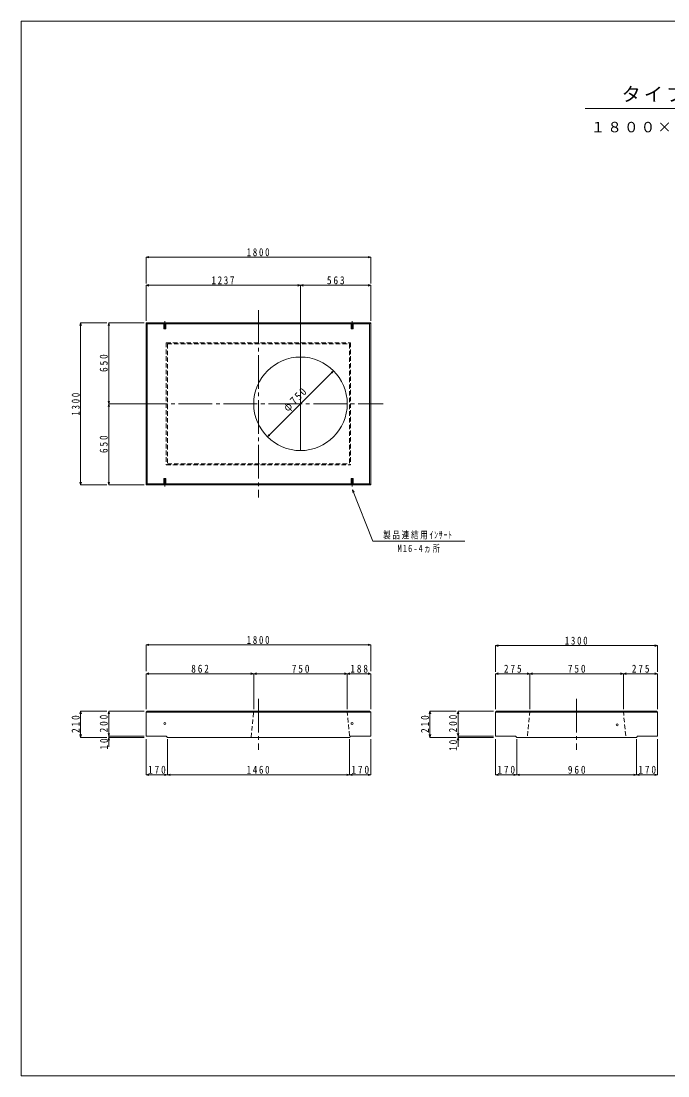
# Model space of a CAD drawing. Units: millimetres, scale not verified. Extents: x -5968 to 5968, y -4228 to 4228.
# Drawn here: x -5968 to -783, y -4228 to 4228 of the extents above; entities that cross this region are included whole.
import ezdxf

# ---------------------------------------------------------------- set-up
doc = ezdxf.new("R2010")
doc.units = ezdxf.units.MM
doc.header["$LTSCALE"] = 30
doc.linetypes.add('CHAIN2', pattern=[12, 9, -1, 1, -1])
doc.linetypes.add('DASHED1', pattern=[1.8, 1.2, -0.6])
for name, color, linetype, lineweight in [('0-1_上床版ブロック', 3, 'Continuous', 9), ('0-3', 4, 'Continuous', 9), ('0-6_寸法', 4, 'Continuous', 9), ('1-0', 7, 'Continuous', 9)]:
    doc.layers.add(name, color=color, linetype=linetype, lineweight=lineweight)
doc.styles.add('ＭＳ ゴシック', font='')
doc.styles.get('ＭＳ ゴシック').set_extended_font_data('MS Gothic')

msp = doc.modelspace()

# ---------------------------------------------------------------- linework, layer by layer
at = {"layer": '0-1_上床版ブロック', "color": 7, "linetype": 'CHAIN2'}
for p, q in [((-4065.28, 1909.91), (-4065.28, 409.91)), ((-5065.28, 1159.91), (-3065.28, 1159.91)), ((-4065.28, -1203.88), (-4065.28, -1613.88)), ((-1515.49, -1203.88), (-1515.49, -1613.88))]:
    msp.add_line(p, q, dxfattribs=at)
at = {"layer": '0-1_上床版ブロック'}
for p, q in [((-4965.28, 1809.91), (-3165.28, 1809.91)), ((-4965.28, 1809.91), (-4965.28, 509.91)), ((-3165.28, 1809.91), (-3165.28, 509.91)), ((-4965.28, 509.91), (-3165.28, 509.91)), ((-4965.28, -1312.88), (-4956.28, -1303.88)), ((-4965.28, -1312.88), (-4965.28, -1504.88)), ((-3174.28, -1303.88), (-4956.28, -1303.88)), ((-3174.28, -1303.88), (-3165.28, -1312.88)), ((-2156.49, -1303.88), (-2165.49, -1312.88)), ((-2165.49, -1312.88), (-2165.49, -1503.88)), ((-865.49, -1312.88), (-2165.49, -1312.88)), ((-874.49, -1303.88), (-2156.49, -1303.88)), ((-874.49, -1303.88), (-865.49, -1312.88)), ((-865.49, -1312.88), (-865.49, -1503.88)), ((-4965.28, -1504.88), (-4804.28, -1504.88)), ((-3335.28, -1513.88), (-4795.28, -1513.88)), ((-3335.28, -1513.88), (-3326.28, -1504.88)), ((-3165.28, -1504.88), (-3326.28, -1504.88)), ((-2004.49, -1504.88), (-2165.49, -1504.88)), ((-2004.49, -1504.88), (-1995.49, -1513.88)), ((-1995.49, -1513.88), (-1035.49, -1513.88)), ((-1026.49, -1504.88), (-1035.49, -1513.88)), ((-1026.49, -1504.88), (-865.49, -1504.88))]:
    msp.add_line(p, q, dxfattribs=at)
at = {"layer": '0-1_上床版ブロック', "color": 4, "linetype": 'CHAIN2'}
for p, q in [((-4815.28, 1759.91), (-4815.28, 1822.11)), ((-3315.28, 1759.91), (-3315.28, 1822.11)), ((-4815.28, 559.91), (-4815.28, 497.7)), ((-3315.28, 559.91), (-3315.28, 497.7))]:
    msp.add_line(p, q, dxfattribs=at)
at = {"layer": '0-1_上床版ブロック', "color": 4, "linetype": 'DASHED1'}
for p, q in [((-4804.28, 1648.91), (-4804.28, 670.91)), ((-4804.28, 1648.91), (-3326.28, 1648.91)), ((-4795.28, 1639.91), (-4795.28, 679.91)), ((-3326.28, 1648.91), (-3326.28, 670.91)), ((-4795.28, 679.91), (-3335.28, 679.91)), ((-4804.28, 670.91), (-3326.28, 670.91))]:
    msp.add_line(p, q, dxfattribs=at)
at = {"layer": '0-1_上床版ブロック', "color": 7}
for q in [(-3307.82, 447.87), (-3296.97, 452.11)]:
    msp.add_line((-3310.3, 470.24), q, dxfattribs=at)
at = {"layer": '0-1_上床版ブロック', "color": 7, "linetype": 'DASHED1'}
for p, q in [((-4123.28, -1513.88), (-4103.28, -1303.88)), ((-3353.28, -1303.88), (-3335.28, -1513.88)), ((-1890.49, -1303.88), (-1910.49, -1513.88)), ((-1140.49, -1303.88), (-1120.49, -1513.88))]:
    msp.add_line(p, q, dxfattribs=at)
at = {"layer": '0-1_上床版ブロック', "color": 4}
for points in [[(-4807.28, 1809.91), (-4807.28, 1759.91), (-4823.28, 1759.91), (-4823.28, 1809.91)], [(-3323.28, 1809.91), (-3323.28, 1759.91), (-3307.28, 1759.91), (-3307.28, 1809.91)], [(-4807.28, 509.91), (-4807.28, 559.91), (-4823.28, 559.91), (-4823.28, 509.91)], [(-3323.28, 509.91), (-3323.28, 559.91), (-3307.28, 559.91), (-3307.28, 509.91)]]:
    msp.add_lwpolyline(points, close=True, dxfattribs=at)
at = {"layer": '0-1_上床版ブロック', "color": 4, "linetype": 'DASHED1'}
msp.add_lwpolyline([(-4795.28, 1639.91), (-3335.28, 1639.91), (-3335.28, 679.91)], dxfattribs=at)
at = {"layer": '0-1_上床版ブロック', "color": 7}
msp.add_lwpolyline([(-3310.3, 470.24), (-3149.71, 58.74), (-2412.03, 58.74)], dxfattribs=at)
at = {"layer": '0-1_上床版ブロック'}
for points in [[(-3165.28, -1504.88), (-3165.28, -1312.88), (-4965.28, -1312.88)], [(-4804.28, -1504.88), (-4795.28, -1513.88), (-4804.28, -1504.88)]]:
    msp.add_lwpolyline(points, dxfattribs=at)
for centre, radius in [((-3728.28, 1159.91), 375), ((-4815.28, -1403.88), 8), ((-3315.28, -1403.88), 8), ((-1190.49, -1413.88), 8)]:
    msp.add_circle(centre, radius, dxfattribs=at)
at = {"layer": '0-3', "color": 3}
for p, q in [((-4956.28, 1800.91), (-3174.28, 1800.91)), ((-3174.28, 1800.91), (-3165.28, 1809.91)), ((-4965.28, 509.91), (-4956.28, 518.91)), ((-3165.28, 509.91), (-3174.28, 518.91))]:
    msp.add_line(p, q, dxfattribs=at)
for points in [[(-4956.28, 518.91), (-4956.28, 1800.91), (-4965.28, 1809.91)], [(-3174.28, 1800.91), (-3174.28, 518.91), (-4956.28, 518.91)]]:
    msp.add_lwpolyline(points, dxfattribs=at)
at = {"layer": '0-6_寸法'}
for p, q in [((-4965.28, 2334.91), (-4943.55, 2340.73)), ((-4965.28, 2334.91), (-3165.28, 2334.91)), ((-4965.28, 2334.91), (-4943.55, 2329.08)), ((-4965.28, 2334.91), (-4965.28, 2124.91)), ((-3165.28, 2334.91), (-3187.02, 2340.73)), ((-3165.28, 2334.91), (-3187.02, 2329.08)), ((-3165.28, 2334.91), (-3165.28, 2124.91)), ((-4965.28, 2109.91), (-4943.55, 2115.73)), ((-3728.28, 2109.91), (-3750.02, 2115.73)), ((-3728.28, 2109.91), (-3706.55, 2115.73)), ((-3165.28, 2109.91), (-3187.02, 2115.73)), ((-4965.28, 2109.91), (-3728.28, 2109.91)), ((-4965.28, 2109.91), (-4943.55, 2104.08)), ((-4965.28, 2109.91), (-4965.28, 1824.91)), ((-3728.28, 2109.91), (-3750.02, 2104.08)), ((-3728.28, 2109.91), (-3165.28, 2109.91)), ((-3728.28, 2109.91), (-3706.55, 2104.08)), ((-3728.28, 2109.91), (-3728.28, 784.91)), ((-3165.28, 2109.91), (-3187.02, 2104.08)), ((-3165.28, 2109.91), (-3165.28, 1824.91)), ((-5490.28, 1809.91), (-5496.11, 1788.17)), ((-5490.28, 509.91), (-5490.28, 1809.91)), ((-5490.28, 1809.91), (-5484.46, 1788.17)), ((-5490.28, 1809.91), (-5280.28, 1809.91)), ((-5265.28, 1809.91), (-5271.11, 1788.17)), ((-5265.28, 1159.91), (-5265.28, 1809.91)), ((-5265.28, 1809.91), (-5259.46, 1788.17)), ((-5265.28, 1809.91), (-4980.28, 1809.91)), ((-3463.12, 1425.07), (-3993.45, 894.74)), ((-3463.12, 1425.07), (-3482.6, 1413.82)), ((-3463.12, 1425.07), (-3474.37, 1405.59)), ((-5265.28, 1159.91), (-5271.11, 1181.64)), ((-5265.28, 1159.91), (-5271.11, 1138.17)), ((-5265.28, 1159.91), (-5259.46, 1181.64)), ((-5265.28, 509.91), (-5265.28, 1159.91)), ((-5265.28, 1159.91), (-5259.46, 1138.17)), ((-5265.28, 1159.91), (-4980.28, 1159.91)), ((-3993.45, 894.74), (-3982.2, 914.23)), ((-3993.45, 894.74), (-3973.96, 905.99)), ((-5490.28, 509.91), (-5496.11, 531.64)), ((-5490.28, 509.91), (-5484.46, 531.64)), ((-5490.28, 509.91), (-5280.28, 509.91)), ((-5265.28, 509.91), (-5271.11, 531.64)), ((-5265.28, 509.91), (-5259.46, 531.64)), ((-5265.28, 509.91), (-4980.28, 509.91)), ((-4965.28, -773.06), (-4943.55, -767.23)), ((-4965.28, -773.06), (-3165.28, -773.06)), ((-4965.28, -773.06), (-4943.55, -778.88)), ((-4965.28, -773.06), (-4965.28, -983.06)), ((-3165.28, -773.06), (-3187.02, -767.23)), ((-3165.28, -773.06), (-3187.02, -778.88)), ((-3165.28, -773.06), (-3165.28, -983.06)), ((-2165.49, -778.88), (-2143.76, -773.06)), ((-2165.49, -778.88), (-865.49, -778.88)), ((-2165.49, -778.88), (-2143.76, -784.7)), ((-2165.49, -778.88), (-2165.49, -988.88)), ((-865.49, -778.88), (-887.23, -773.06)), ((-865.49, -778.88), (-887.23, -784.7)), ((-865.49, -778.88), (-865.49, -988.88)), ((-4965.28, -1003.88), (-4943.55, -998.06)), ((-4965.28, -1003.88), (-4103.28, -1003.88)), ((-4965.28, -1003.88), (-4943.55, -1009.7)), ((-4965.28, -1003.88), (-4965.28, -1288.88)), ((-4103.28, -1003.88), (-4125.02, -998.06)), ((-4103.28, -1003.88), (-4125.02, -1009.7)), ((-4103.28, -1003.88), (-4081.55, -998.06)), ((-4103.28, -1003.88), (-4103.28, -1288.88)), ((-4103.28, -1003.88), (-3353.28, -1003.88)), ((-4103.28, -1003.88), (-4081.55, -1009.7)), ((-3353.28, -1003.88), (-3375.02, -998.06)), ((-3353.28, -1003.88), (-3375.02, -1009.7)), ((-3353.28, -1003.88), (-3331.55, -998.06)), ((-3353.28, -1003.88), (-3353.28, -1288.88)), ((-3353.28, -1003.88), (-3165.28, -1003.88)), ((-3353.28, -1003.88), (-3331.55, -1009.7)), ((-3165.28, -1003.88), (-3187.02, -998.06)), ((-3165.28, -1003.88), (-3187.02, -1009.7)), ((-3165.28, -1003.88), (-3165.28, -1288.88)), ((-2165.49, -1003.88), (-2143.76, -998.06)), ((-2165.49, -1003.88), (-1890.49, -1003.88)), ((-2165.49, -1003.88), (-2143.76, -1009.7)), ((-2165.49, -1003.88), (-2165.49, -1288.88)), ((-1890.49, -1003.88), (-1912.23, -998.06)), ((-1890.49, -1003.88), (-1912.23, -1009.7)), ((-1890.49, -1003.88), (-1868.76, -998.06)), ((-1890.49, -1003.88), (-1890.49, -1288.88)), ((-1890.49, -1003.88), (-1140.49, -1003.88)), ((-1890.49, -1003.88), (-1868.76, -1009.7)), ((-1140.49, -1003.88), (-1162.22, -998.06)), ((-1140.49, -1003.88), (-1162.22, -1009.7)), ((-1140.49, -1003.88), (-1118.76, -998.06)), ((-1140.49, -1003.88), (-1140.49, -1288.88)), ((-1140.49, -1003.88), (-865.49, -1003.88)), ((-1140.49, -1003.88), (-1118.76, -1009.7)), ((-865.49, -1003.88), (-887.23, -998.06)), ((-865.49, -1003.88), (-887.23, -1009.7)), ((-865.49, -1003.88), (-865.49, -1288.88)), ((-5490.28, -1303.88), (-5496.11, -1325.61)), ((-5490.28, -1513.88), (-5490.28, -1303.88)), ((-5490.28, -1303.88), (-5484.46, -1325.61)), ((-5490.28, -1303.88), (-5280.28, -1303.88)), ((-5265.28, -1303.88), (-5271.11, -1325.61)), ((-5265.28, -1504.88), (-5265.28, -1303.88)), ((-5265.28, -1303.88), (-5259.46, -1325.61)), ((-5265.28, -1303.88), (-4980.28, -1303.88)), ((-2690.49, -1303.88), (-2696.32, -1325.61)), ((-2690.49, -1513.88), (-2690.49, -1303.88)), ((-2690.49, -1303.88), (-2684.67, -1325.61)), ((-2690.49, -1303.88), (-2480.49, -1303.88)), ((-2465.49, -1303.88), (-2471.32, -1325.61)), ((-2465.49, -1504.88), (-2465.49, -1303.88)), ((-2465.49, -1303.88), (-2459.67, -1325.61)), ((-2465.49, -1303.88), (-2180.49, -1303.88)), ((-5265.28, -1504.88), (-5265.28, -1429.88)), ((-2465.49, -1504.88), (-2465.49, -1429.88)), ((-5490.28, -1513.88), (-5496.11, -1492.15)), ((-5490.28, -1513.88), (-5484.46, -1492.15)), ((-5490.28, -1513.88), (-5280.28, -1513.88)), ((-5265.28, -1504.88), (-5271.11, -1483.15)), ((-5265.28, -1504.88), (-5271.11, -1483.15)), ((-5265.28, -1513.88), (-5271.11, -1535.61)), ((-5265.28, -1504.88), (-5259.46, -1483.15)), ((-5265.28, -1504.88), (-5259.46, -1483.15)), ((-5265.28, -1513.88), (-5265.28, -1504.88)), ((-5265.28, -1504.88), (-4980.28, -1504.88)), ((-5265.28, -1513.88), (-5265.28, -1588.88)), ((-5265.28, -1513.88), (-5259.46, -1535.61)), ((-5265.28, -1513.88), (-4980.28, -1513.88)), ((-2690.49, -1513.88), (-2696.32, -1492.15)), ((-2690.49, -1513.88), (-2684.67, -1492.15)), ((-2690.49, -1513.88), (-2480.49, -1513.88)), ((-2465.49, -1504.88), (-2471.32, -1483.15)), ((-2465.49, -1504.88), (-2471.32, -1483.15)), ((-2465.49, -1513.88), (-2471.32, -1535.61)), ((-2465.49, -1504.88), (-2459.67, -1483.15)), ((-2465.49, -1504.88), (-2459.67, -1483.15)), ((-2465.49, -1513.88), (-2465.49, -1504.88)), ((-2465.49, -1504.88), (-2180.49, -1504.88)), ((-2465.49, -1513.88), (-2465.49, -1588.88)), ((-2465.49, -1513.88), (-2459.67, -1535.61)), ((-2465.49, -1513.88), (-2180.49, -1513.88)), ((-4965.28, -1813.88), (-4965.28, -1528.88)), ((-4795.28, -1813.88), (-4795.28, -1528.88)), ((-3335.28, -1813.88), (-3335.28, -1528.88)), ((-3165.28, -1813.88), (-3165.28, -1528.88)), ((-2165.49, -1813.88), (-2165.49, -1528.88)), ((-1995.49, -1813.88), (-1995.49, -1528.88)), ((-1035.49, -1813.88), (-1035.49, -1528.88)), ((-865.49, -1813.88), (-865.49, -1528.88)), ((-4965.28, -1813.88), (-4943.55, -1808.06)), ((-4965.28, -1813.88), (-4795.28, -1813.88)), ((-4965.28, -1813.88), (-4943.55, -1819.7)), ((-4795.28, -1813.88), (-4817.02, -1808.06)), ((-4795.28, -1813.88), (-4817.02, -1819.7)), ((-4795.28, -1813.88), (-4773.55, -1808.06)), ((-4795.28, -1813.88), (-3335.28, -1813.88)), ((-4795.28, -1813.88), (-4773.55, -1819.7)), ((-3335.28, -1813.88), (-3357.02, -1808.06)), ((-3335.28, -1813.88), (-3357.02, -1819.7)), ((-3335.28, -1813.88), (-3313.55, -1808.06)), ((-3335.28, -1813.88), (-3165.28, -1813.88)), ((-3335.28, -1813.88), (-3313.55, -1819.7)), ((-3165.28, -1813.88), (-3187.02, -1808.06)), ((-3165.28, -1813.88), (-3187.02, -1819.7)), ((-2165.49, -1813.88), (-2143.76, -1808.06)), ((-2165.49, -1813.88), (-1995.49, -1813.88)), ((-2165.49, -1813.88), (-2143.76, -1819.7)), ((-1995.49, -1813.88), (-2017.22, -1808.06)), ((-1995.49, -1813.88), (-2017.22, -1819.7)), ((-1995.49, -1813.88), (-1973.76, -1808.06)), ((-1995.49, -1813.88), (-1035.49, -1813.88)), ((-1995.49, -1813.88), (-1973.76, -1819.7)), ((-1035.49, -1813.88), (-1057.22, -1808.06)), ((-1035.49, -1813.88), (-1057.22, -1819.7)), ((-1035.49, -1813.88), (-1013.76, -1808.06)), ((-1035.49, -1813.88), (-865.49, -1813.88)), ((-1035.49, -1813.88), (-1013.76, -1819.7)), ((-865.49, -1813.88), (-887.23, -1808.06)), ((-865.49, -1813.88), (-887.23, -1819.7))]:
    msp.add_line(p, q, dxfattribs=at)
at = {"layer": '1-0', "color": 5}
for p, q in [((-5967.67, 4227.98), (-5967.67, -4227.98)), ((5967.67, 4227.98), (-5967.67, 4227.98)), ((-5967.67, -4227.98), (5967.67, -4227.98))]:
    msp.add_line(p, q, dxfattribs=at)
at = {"layer": '1-0'}
msp.add_line((-1446.25, 3527.98), (1588.01, 3527.98), dxfattribs=at)

# ---------------------------------------------------------------- texts
at = {"layer": '0-1_上床版ブロック', "color": 7, "char_height": 57.15, "attachment_point": 7, "style": 'ＭＳ ゴシック'}
for s, insert in [('\\T1.24;\\W0.75;製品連結用ｲﾝｻｰﾄ', (-3066, 73.22)), ('\\T1.29;\\W0.7;M16-4ヵ所', (-2950.12, -34.18))]:
    msp.add_mtext(s, dxfattribs=dict(at, insert=insert))
at = {"layer": '0-6_寸法', "color": 7, "char_height": 64.15, "attachment_point": 7, "style": 'ＭＳ ゴシック'}
for s, insert in [('\\T1.41;\\W0.8;1800', (-4159.44, 2342.41)), ('\\T1.41;\\W0.8;1237', (-4440.94, 2117.41)), ('\\T1.41;\\W0.85;563', (-3516.47, 2117.41)), ('\\T1.41;\\W0.8;1800', (-4159.44, -765.56)), ('\\T1.41;\\W0.8;1300', (-1609.65, -771.38)), ('\\T1.41;\\W0.85;862', (-4603.97, -996.38)), ('\\T1.41;\\W0.85;750', (-3797.97, -996.38)), ('\\T1.41;\\W0.85;188', (-3328.97, -996.38)), ('\\T1.41;\\W0.85;275', (-2097.68, -996.38)), ('\\T1.41;\\W0.85;750', (-1585.18, -996.38)), ('\\T1.41;\\W0.85;275', (-1072.68, -996.38)), ('\\T1.41;\\W0.85;170', (-4949.97, -1806.38)), ('\\T1.41;\\W0.8;1460', (-4159.44, -1806.38)), ('\\T1.41;\\W0.85;170', (-3319.97, -1806.38)), ('\\T1.41;\\W0.85;170', (-2150.18, -1806.38)), ('\\T1.41;\\W0.85;960', (-1585.18, -1806.38)), ('\\T1.41;\\W0.85;170', (-1020.18, -1806.38))]:
    msp.add_mtext(s, dxfattribs=dict(at, insert=insert))
for s, insert, rotation in [('\\T1.41;\\W0.85;650', (-5272.78, 1415.22), 90), ('\\T1.31;\\W0.9;φ750', (-3817.47, 1081.33), 45), ('\\T1.41;\\W0.8;1300', (-5497.78, 1065.75), 90), ('\\T1.41;\\W0.85;650', (-5272.78, 765.22), 90), ('\\T1.41;\\W0.85;210', (-5497.78, -1478.57), 90), ('\\T1.41;\\W0.85;200', (-5272.78, -1474.07), 90), ('\\T1.41;\\W0.85;210', (-2697.99, -1478.57), 90), ('\\T1.41;\\W0.85;200', (-2472.99, -1474.07), 90), ('\\T1.39;\\W0.85;10', (-5270.28, -1611.24), 90), ('\\T1.39;\\W0.85;10', (-2471.85, -1621.88), 90)]:
    msp.add_mtext(s, dxfattribs=dict(at, insert=insert, rotation=rotation))
at = {"layer": '1-0', "attachment_point": 7, "style": 'ＭＳ ゴシック'}
for s, insert, char_height in [('\\T1.17;タイプⅠ型\u3000ポンプ室\u3000構造図', (-1153.7, 3573.81), 111.4), ('\\T1.17;１８００×１３００×１４００Ｈ\u3000Ｓ＝１／３０', (-1401, 3326.54), 83.63)]:
    msp.add_mtext(s, dxfattribs=dict(at, insert=insert, char_height=char_height))

doc.saveas('drawing.dxf')
